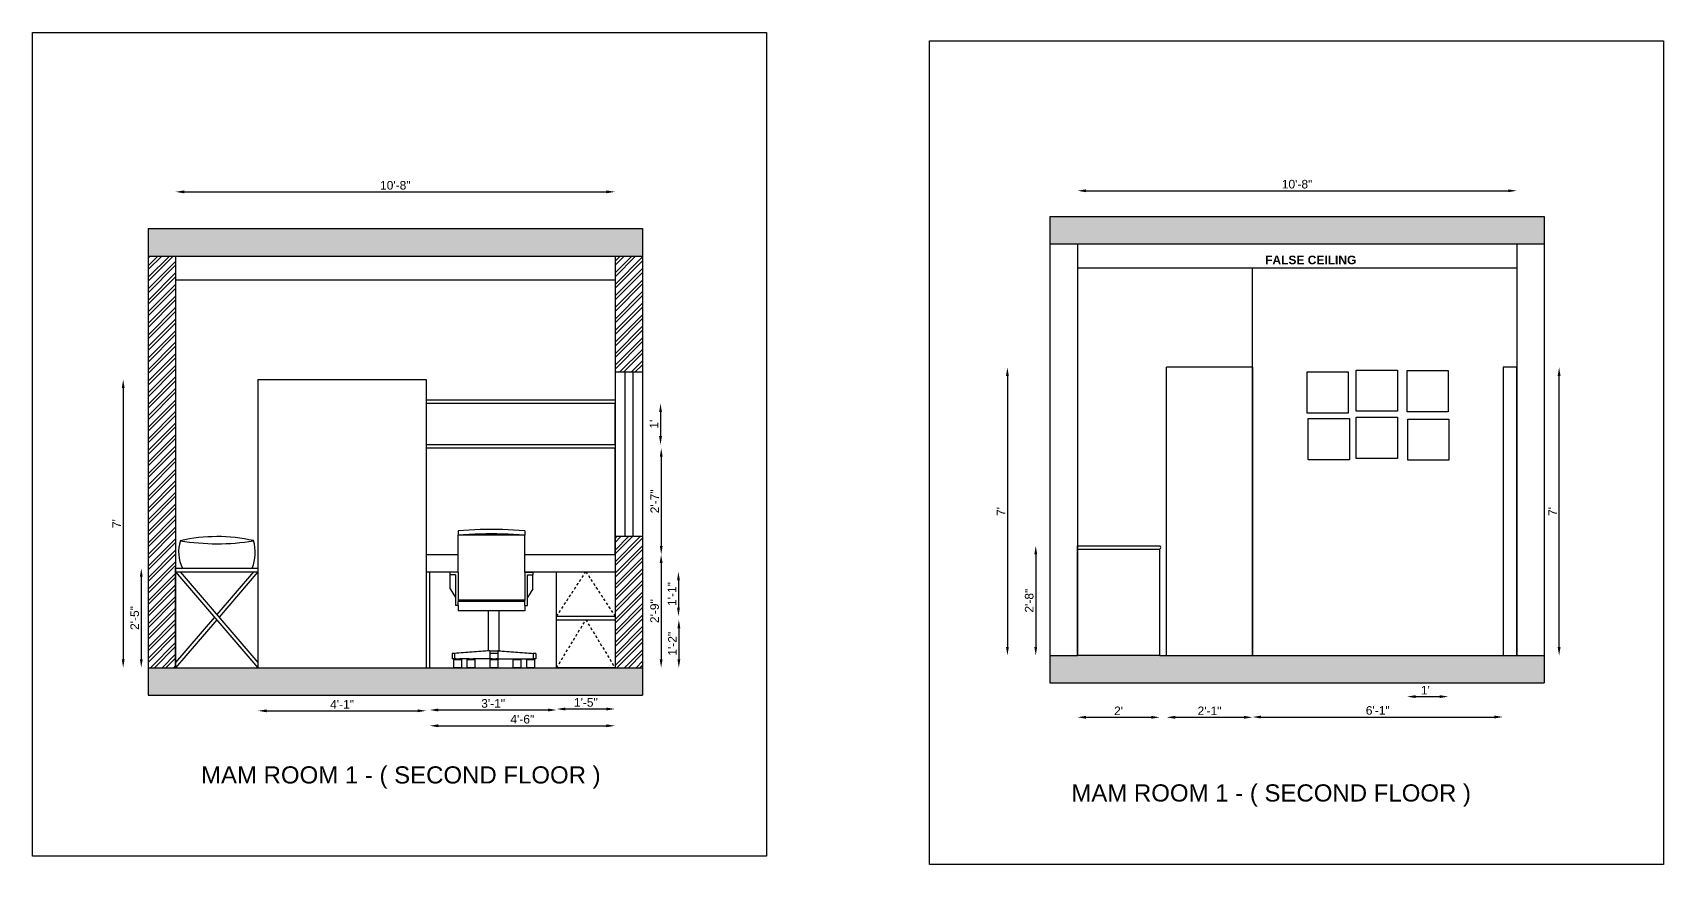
# Model space of a CAD drawing. Header units: feet. Extents: x 2272 to 4893, y 337 to 2916.
# Drawn here: x 3556.7 to 4031.8, y 1191.3 to 1433.8 of the extents above; entities that cross this region are included whole.
import ezdxf

# ---------------------------------------------------------------- set-up
doc = ezdxf.new("R2010")
doc.units = ezdxf.units.FT
doc.linetypes.add('JIS_02_0.7', pattern=[1.35, 0.75, -0.6])
doc.layers.add('Door', color=15, linetype='Continuous')
doc.layers.add('Edges', color=7, linetype='Continuous')
doc.styles.get("Standard").update_dxf_attribs({"font": 'arial.ttf'})
doc.dimstyles.new('ISO-25', dxfattribs={"dimtxt": 2.5, "dimasz": 2.5, "dimexe": 1.25, "dimexo": 0.625, "dimtad": 1, "dimdec": 0, "dimlunit": 4, "dimtxsty": 'Standard', "dimcen": 2.5, "dimse1": 1, "dimse2": 1, "dimadec": 0, "dimazin": 0, "dimtfac": 1, "dimtdec": 0, "dimtmove": 0, "dimatfit": 3, "dimfxl": 1, "dimarcsym": 0})

# ---------------------------------------------------------------- blocks, each defined once
blk = doc.blocks.new('Office Chair bk')
at = {"layer": 'Edges'}
for p, q in [((-22, 51), (-26.1, 50.7)), ((-26.1, 50.7), (-26.1, 47.4)), ((-17.8, 51.3), (-22, 51)), ((-13.6, 51.5), (-17.8, 51.3)), ((-9.5, 51.7), (-13.6, 51.5)), ((-5.3, 51.7), (-9.5, 51.7)), ((-1.1, 51.8), (-5.3, 51.7)), ((3, 51.7), (-1.1, 51.8)), ((7.2, 51.7), (3, 51.7)), ((11.4, 51.5), (7.2, 51.7)), ((15.5, 51.3), (11.4, 51.5)), ((19.7, 51), (15.5, 51.3)), ((23.9, 50.7), (19.7, 51)), ((23.9, 50.7), (23.9, 47.4)), ((-22, 47.7), (-26.1, 47.4)), ((23.9, 47.4), (-26.1, 47.4)), ((-26.1, 19.7), (-26.1, 47.4)), ((-17.8, 48), (-22, 47.7)), ((-13.6, 48.2), (-17.8, 48)), ((-9.5, 48.3), (-13.6, 48.2)), ((-5.3, 48.4), (-9.5, 48.3)), ((-1.1, 48.4), (-5.3, 48.4)), ((3, 48.4), (-1.1, 48.4)), ((7.2, 48.3), (3, 48.4)), ((11.4, 48.2), (7.2, 48.3)), ((15.5, 48), (11.4, 48.2)), ((19.7, 47.7), (15.5, 48)), ((23.9, 47.4), (19.7, 47.7)), ((23.9, 19.7), (23.9, 47.4)), ((-26.1, 19.7), (-32.1, 19.7)), ((-32.1, 17.7), (-32.1, 19.7)), ((-28.1, 17.7), (-32.1, 17.7)), ((-32.1, 7.2), (-32.1, 17.7)), ((-28.1, 17.7), (-28.1, 0.7)), ((-26.1, 19.7), (-26.1, -1.3)), ((23.9, 19.7), (29.9, 19.7)), ((23.9, 19.7), (23.9, -1.3)), ((25.9, 17.7), (29.9, 17.7)), ((25.9, 0.7), (25.9, 17.7)), ((29.9, 19.7), (29.9, 17.7)), ((29.9, 7.2), (29.9, 17.7)), ((-32.1, 7.2), (-28.1, 0.7)), ((-28.1, 0.7), (-28.1, -5.3)), ((29.9, 7.2), (25.9, 0.7)), ((25.9, -5.3), (25.9, 0.7)), ((-26.1, -5.3), (-28.1, -5.3)), ((23.9, -1.3), (-26.1, -1.3)), ((-26.1, -1.3), (-26.1, -2.3)), ((23.9, -2.3), (-26.1, -2.3)), ((-26.1, -5.3), (-26.1, -2.3)), ((-26.1, -5.3), (-26.1, -9.3)), ((-3.3, -9.3), (-26.1, -9.3)), ((-3.3, -39.3), (-3.3, -9.3)), ((4.8, -9.3), (-3.3, -9.3)), ((4.8, -39.3), (4.8, -9.3)), ((23.9, -9.3), (4.8, -9.3)), ((23.9, -2.3), (23.9, -1.3)), ((23.9, -5.3), (23.9, -2.3)), ((23.9, -5.3), (25.9, -5.3)), ((23.9, -5.3), (23.9, -9.3)), ((-4, -39.3), (-30.6, -41.3)), ((-28.8, -41.3), (-30.6, -41.3)), ((-30.6, -41.3), (-30.6, -45.3)), ((-28.8, -45.3), (-30.6, -45.3)), ((-29.2, -45.8), (-27.7, -45.8)), ((-29.2, -51.8), (-29.2, -45.8)), ((-2.2, -39.3), (-28.8, -41.3)), ((-28.8, -41.3), (-28.8, -45.3)), ((-27.7, -45.3), (-28.8, -45.3)), ((-27.7, -45.8), (-27.7, -45.3)), ((-27.7, -45.3), (-24.7, -45.3)), ((-27.7, -45.8), (-24.7, -45.8)), ((-24.7, -45.8), (-24.7, -45.3)), ((-17.9, -45.3), (-24.7, -45.3)), ((-24.7, -45.8), (-23.2, -45.8)), ((-23.2, -51.8), (-23.2, -45.8)), ((-19.4, -45.8), (-17.9, -45.8)), ((-19.4, -51.8), (-19.4, -45.8)), ((-17.9, -45.8), (-17.9, -45.3)), ((-17.9, -45.3), (-14.9, -45.3)), ((-17.9, -45.8), (-14.9, -45.8)), ((-14.9, -45.8), (-14.9, -45.3)), ((-2.2, -45.3), (-14.9, -45.3)), ((-14.9, -45.8), (-13.4, -45.8)), ((-13.4, -51.8), (-13.4, -45.8)), ((-3.3, -39.3), (-4, -39.3)), ((-3.2, -39.3), (-3.3, -39.3)), ((-2.2, -39.3), (-3.1, -39.3)), ((-2.2, -39.3), (-2.2, -41.3)), ((-2.2, -39.3), (3.7, -39.3)), ((3.7, -41.3), (-2.2, -41.3)), ((-2.2, -41.3), (-2.2, -45.3)), ((-0.6, -45.3), (-2.2, -45.3)), ((-2.1, -45.8), (-0.6, -45.8)), ((-2.1, -51.8), (-2.1, -45.8)), ((-0.6, -45.8), (-0.6, -45.3)), ((-0.6, -45.3), (2.4, -45.3)), ((-0.6, -45.8), (2.4, -45.8)), ((2.4, -45.8), (2.4, -45.3)), ((3.7, -45.3), (2.4, -45.3)), ((2.4, -45.8), (3.9, -45.8)), ((3.7, -39.3), (3.7, -41.3)), ((3.7, -39.3), (30.3, -41.3)), ((4.6, -39.3), (3.7, -39.3)), ((3.7, -41.3), (3.7, -45.3)), ((3.7, -45.3), (16.8, -45.3)), ((3.9, -51.8), (3.9, -45.8)), ((4.8, -39.3), (4.7, -39.3)), ((5.5, -39.3), (4.8, -39.3)), ((5.5, -39.3), (32.1, -41.3)), ((15.3, -45.8), (16.8, -45.8)), ((15.3, -51.8), (15.3, -45.8)), ((16.8, -45.8), (16.8, -45.3)), ((16.8, -45.3), (19.8, -45.3)), ((16.8, -45.8), (19.8, -45.8)), ((19.8, -45.8), (19.8, -45.3)), ((19.8, -45.3), (27, -45.3)), ((19.8, -45.8), (21.3, -45.8)), ((21.3, -51.8), (21.3, -45.8)), ((25.5, -45.8), (27, -45.8)), ((25.5, -51.8), (25.5, -45.8)), ((27, -45.8), (27, -45.3)), ((27, -45.3), (30, -45.3)), ((27, -45.8), (30, -45.8)), ((30, -45.8), (30, -45.3)), ((30, -45.3), (30.3, -45.3)), ((30, -45.8), (31.5, -45.8)), ((30.3, -41.3), (30.3, -45.3)), ((32.1, -41.3), (30.3, -41.3)), ((32.1, -45.3), (30.3, -45.3)), ((31.5, -51.8), (31.5, -45.8)), ((32.1, -41.3), (32.1, -45.3)), ((-29.2, -51.8), (-23.2, -51.8)), ((-19.4, -51.8), (-13.4, -51.8)), ((-2.1, -51.8), (3.9, -51.8)), ((15.3, -51.8), (21.3, -51.8)), ((25.5, -51.8), (31.5, -51.8))]:
    blk.add_line(p, q, dxfattribs=at)
blk = doc.blocks.new('*D225')
at = {"layer": 'Defpoints', "color": 0, "transparency": 16777216}
for p in [(3726.38, 1281.64), (3726.38, 1248.64), (3739.82, 1248.64)]:
    blk.add_point(p, dxfattribs=at)
at = {"layer": 'Door', "color": 0, "lineweight": -2, "transparency": 16777216}
blk.add_line((3739.82, 1279.14), (3739.82, 1251.14), dxfattribs=at)
at = {"layer": 'Door', "color": 0, "transparency": 16777216}
for points in [[(3739.4, 1279.14), (3740.24, 1279.14), (3739.82, 1281.64)], [(3739.4, 1251.14), (3740.24, 1251.14), (3739.82, 1248.64)]]:
    blk.add_solid(points, dxfattribs=at)
at = {"layer": 'Door', "color": 0, "transparency": 16777216, "insert": (3737.92, 1265.14), "char_height": 2.5, "attachment_point": 5, "rotation": 90}
blk.add_mtext('2\'-9"', dxfattribs=at)
blk = doc.blocks.new('*D226')
at = {"layer": 'Defpoints', "color": 0, "transparency": 16777216}
for p in [(3726.38, 1276.64), (3726.38, 1263.64), (3744.86, 1263.64)]:
    blk.add_point(p, dxfattribs=at)
at = {"layer": 'Door', "color": 0, "lineweight": -2, "transparency": 16777216}
blk.add_line((3744.86, 1274.14), (3744.86, 1266.14), dxfattribs=at)
at = {"layer": 'Door', "color": 0, "transparency": 16777216}
for points in [[(3744.45, 1274.14), (3745.28, 1274.14), (3744.86, 1276.64)], [(3744.45, 1266.14), (3745.28, 1266.14), (3744.86, 1263.64)]]:
    blk.add_solid(points, dxfattribs=at)
at = {"layer": 'Door', "color": 0, "transparency": 16777216, "insert": (3742.98, 1270.14), "char_height": 2.5, "attachment_point": 5, "rotation": 90}
blk.add_mtext('1\'-1"', dxfattribs=at)
blk = doc.blocks.new('*D227')
at = {"layer": 'Defpoints', "color": 0, "transparency": 16777216}
for p in [(3726.38, 1262.64), (3726.38, 1248.64), (3744.98, 1248.64)]:
    blk.add_point(p, dxfattribs=at)
at = {"layer": 'Door', "color": 0, "lineweight": -2, "transparency": 16777216}
blk.add_line((3744.98, 1260.14), (3744.98, 1251.14), dxfattribs=at)
at = {"layer": 'Door', "color": 0, "transparency": 16777216}
for points in [[(3744.56, 1260.14), (3745.4, 1260.14), (3744.98, 1262.64)], [(3744.56, 1251.14), (3745.4, 1251.14), (3744.98, 1248.64)]]:
    blk.add_solid(points, dxfattribs=at)
at = {"layer": 'Door', "color": 0, "transparency": 16777216, "insert": (3743.1, 1255.64), "char_height": 2.5, "attachment_point": 5, "rotation": 90}
blk.add_mtext('1\'-2"', dxfattribs=at)
blk = doc.blocks.new('*D228')
at = {"layer": 'Defpoints', "color": 0, "transparency": 16777216}
for p in [(3672.38, 1248.64), (3726.38, 1248.64), (3726.38, 1231.73)]:
    blk.add_point(p, dxfattribs=at)
at = {"layer": 'Door', "color": 0, "lineweight": -2, "transparency": 16777216}
blk.add_line((3674.88, 1231.73), (3723.88, 1231.73), dxfattribs=at)
at = {"layer": 'Door', "color": 0, "transparency": 16777216}
for points in [[(3674.88, 1232.15), (3674.88, 1231.31), (3672.38, 1231.73)], [(3723.88, 1232.15), (3723.88, 1231.31), (3726.38, 1231.73)]]:
    blk.add_solid(points, dxfattribs=at)
at = {"layer": 'Door', "color": 0, "transparency": 16777216, "insert": (3699.38, 1233.63), "char_height": 2.5, "attachment_point": 5}
blk.add_mtext('4\'-6"', dxfattribs=at)
blk = doc.blocks.new('*D229')
at = {"layer": 'Defpoints', "color": 0, "transparency": 16777216}
for p in [(3672.38, 1248.64), (3709.38, 1248.64), (3672.38, 1236.32)]:
    blk.add_point(p, dxfattribs=at)
at = {"layer": 'Door', "color": 0, "lineweight": -2, "transparency": 16777216}
blk.add_line((3706.88, 1236.32), (3674.88, 1236.32), dxfattribs=at)
at = {"layer": 'Door', "color": 0, "transparency": 16777216}
for points in [[(3674.88, 1236.74), (3674.88, 1235.91), (3672.38, 1236.32)], [(3706.88, 1236.74), (3706.88, 1235.91), (3709.38, 1236.32)]]:
    blk.add_solid(points, dxfattribs=at)
at = {"layer": 'Door', "color": 0, "transparency": 16777216, "insert": (3690.88, 1238.22), "char_height": 2.5, "attachment_point": 5}
blk.add_mtext('3\'-1"', dxfattribs=at)
blk = doc.blocks.new('*D230')
at = {"layer": 'Defpoints', "color": 0, "transparency": 16777216}
for p in [(3709.38, 1248.64), (3726.38, 1248.64), (3726.38, 1236.62)]:
    blk.add_point(p, dxfattribs=at)
at = {"layer": 'Door', "color": 0, "lineweight": -2, "transparency": 16777216}
blk.add_line((3711.88, 1236.62), (3723.88, 1236.62), dxfattribs=at)
at = {"layer": 'Door', "color": 0, "transparency": 16777216}
for points in [[(3711.88, 1237.04), (3711.88, 1236.21), (3709.38, 1236.62)], [(3723.88, 1237.04), (3723.88, 1236.21), (3726.38, 1236.62)]]:
    blk.add_solid(points, dxfattribs=at)
at = {"layer": 'Door', "color": 0, "transparency": 16777216, "insert": (3717.88, 1238.52), "char_height": 2.5, "attachment_point": 5}
blk.add_mtext('1\'-5"', dxfattribs=at)
blk = doc.blocks.new('*D231')
at = {"layer": 'Defpoints', "color": 0, "transparency": 16777216}
for p in [(3726.38, 1312.64), (3726.38, 1281.64), (3739.84, 1281.64)]:
    blk.add_point(p, dxfattribs=at)
at = {"layer": 'Door', "color": 0, "lineweight": -2, "transparency": 16777216}
blk.add_line((3739.84, 1310.14), (3739.84, 1284.14), dxfattribs=at)
at = {"layer": 'Door', "color": 0, "transparency": 16777216}
for points in [[(3739.43, 1310.14), (3740.26, 1310.14), (3739.84, 1312.64)], [(3739.43, 1284.14), (3740.26, 1284.14), (3739.84, 1281.64)]]:
    blk.add_solid(points, dxfattribs=at)
at = {"layer": 'Door', "color": 0, "transparency": 16777216, "insert": (3737.96, 1297.14), "char_height": 2.5, "attachment_point": 5, "rotation": 90}
blk.add_mtext('2\'-7"', dxfattribs=at)
blk = doc.blocks.new('*D232')
at = {"layer": 'Defpoints', "color": 0, "transparency": 16777216}
for p in [(3726.38, 1325.64), (3726.38, 1313.64), (3739.64, 1313.64)]:
    blk.add_point(p, dxfattribs=at)
at = {"layer": 'Door', "color": 0, "lineweight": -2, "transparency": 16777216}
blk.add_line((3739.64, 1323.14), (3739.64, 1316.14), dxfattribs=at)
at = {"layer": 'Door', "color": 0, "transparency": 16777216}
for points in [[(3739.22, 1323.14), (3740.06, 1323.14), (3739.64, 1325.64)], [(3739.22, 1316.14), (3740.06, 1316.14), (3739.64, 1313.64)]]:
    blk.add_solid(points, dxfattribs=at)
at = {"layer": 'Door', "color": 0, "transparency": 16777216, "insert": (3737.76, 1319.64), "char_height": 2.5, "attachment_point": 5, "rotation": 90}
blk.add_mtext("1'", dxfattribs=at)
blk = doc.blocks.new('*D233')
at = {"layer": 'Defpoints', "color": 0, "transparency": 16777216}
for p in [(3598.38, 1277.64), (3588.38, 1248.64), (3598.38, 1248.64)]:
    blk.add_point(p, dxfattribs=at)
at = {"layer": 'Door', "color": 0, "lineweight": -2, "transparency": 16777216}
blk.add_line((3588.38, 1275.14), (3588.38, 1251.14), dxfattribs=at)
at = {"layer": 'Door', "color": 0, "transparency": 16777216}
for points in [[(3587.97, 1275.14), (3588.8, 1275.14), (3588.38, 1277.64)], [(3587.97, 1251.14), (3588.8, 1251.14), (3588.38, 1248.64)]]:
    blk.add_solid(points, dxfattribs=at)
at = {"layer": 'Door', "color": 0, "transparency": 16777216, "insert": (3586.48, 1263.14), "char_height": 2.5, "attachment_point": 5, "rotation": 90}
blk.add_mtext('2\'-5"', dxfattribs=at)
blk = doc.blocks.new('*D234')
at = {"layer": 'Defpoints', "color": 0, "transparency": 16777216}
for p in [(3622.38, 1332.64), (3583.12, 1248.64), (3622.38, 1248.64)]:
    blk.add_point(p, dxfattribs=at)
at = {"layer": 'Door', "color": 0, "lineweight": -2, "transparency": 16777216}
blk.add_line((3583.12, 1330.14), (3583.12, 1251.14), dxfattribs=at)
at = {"layer": 'Door', "color": 0, "transparency": 16777216}
for points in [[(3582.7, 1330.14), (3583.54, 1330.14), (3583.12, 1332.64)], [(3582.7, 1251.14), (3583.54, 1251.14), (3583.12, 1248.64)]]:
    blk.add_solid(points, dxfattribs=at)
at = {"layer": 'Door', "color": 0, "transparency": 16777216, "insert": (3581.25, 1290.64), "char_height": 2.5, "attachment_point": 5, "rotation": 90}
blk.add_mtext("7'", dxfattribs=at)
blk = doc.blocks.new('*D235')
at = {"layer": 'Defpoints', "color": 0, "transparency": 16777216}
for p in [(3622.38, 1332.64), (3671.38, 1332.64), (3671.38, 1236.09)]:
    blk.add_point(p, dxfattribs=at)
at = {"layer": 'Door', "color": 0, "lineweight": -2, "transparency": 16777216}
blk.add_line((3624.88, 1236.09), (3668.88, 1236.09), dxfattribs=at)
at = {"layer": 'Door', "color": 0, "transparency": 16777216}
for points in [[(3624.88, 1236.5), (3624.88, 1235.67), (3622.38, 1236.09)], [(3668.88, 1236.5), (3668.88, 1235.67), (3671.38, 1236.09)]]:
    blk.add_solid(points, dxfattribs=at)
at = {"layer": 'Door', "color": 0, "transparency": 16777216, "insert": (3646.88, 1237.97), "char_height": 2.5, "attachment_point": 5}
blk.add_mtext('4\'-1"', dxfattribs=at)
blk = doc.blocks.new('*D264')
at = {"color": 0, "lineweight": -2, "transparency": 16777216}
blk.add_line((3600.88, 1387.35), (3723.88, 1387.35), dxfattribs=at)
at = {"color": 0, "transparency": 16777216}
for points in [[(3600.88, 1387.77), (3600.88, 1386.93), (3598.38, 1387.35)], [(3723.88, 1387.77), (3723.88, 1386.93), (3726.38, 1387.35)]]:
    blk.add_solid(points, dxfattribs=at)
at = {"layer": 'Defpoints', "color": 0, "transparency": 16777216}
for p in [(3726.38, 1387.35), (3598.38, 1368.64), (3726.38, 1368.64)]:
    blk.add_point(p, dxfattribs=at)
at = {"color": 0, "transparency": 16777216, "insert": (3662.38, 1389.25), "char_height": 2.5, "attachment_point": 5}
blk.add_mtext('10\'-8"', dxfattribs=at)
blk = doc.blocks.new('*D328')
at = {"layer": 'Defpoints', "color": 0, "transparency": 16777216}
for p in [(3989.06, 1336.2), (4001.39, 1336.2), (3989.06, 1252.2)]:
    blk.add_point(p, dxfattribs=at)
at = {"layer": 'Door', "color": 0, "lineweight": -2, "transparency": 16777216}
blk.add_line((4001.39, 1254.7), (4001.39, 1333.7), dxfattribs=at)
at = {"layer": 'Door', "color": 0, "transparency": 16777216}
for points in [[(4000.97, 1333.7), (4001.81, 1333.7), (4001.39, 1336.2)], [(4000.97, 1254.7), (4001.81, 1254.7), (4001.39, 1252.2)]]:
    blk.add_solid(points, dxfattribs=at)
at = {"layer": 'Door', "color": 0, "transparency": 16777216, "insert": (3999.51, 1294.2), "char_height": 2.5, "attachment_point": 5, "rotation": 90}
blk.add_mtext("7'", dxfattribs=at)
blk = doc.blocks.new('*D329')
at = {"layer": 'Defpoints', "color": 0, "transparency": 16777216}
for p in [(3957.12, 1323.23), (3969.12, 1323.23), (3969.12, 1240.23)]:
    blk.add_point(p, dxfattribs=at)
at = {"layer": 'Door', "color": 0, "lineweight": -2, "transparency": 16777216}
blk.add_line((3959.62, 1240.23), (3966.62, 1240.23), dxfattribs=at)
at = {"layer": 'Door', "color": 0, "transparency": 16777216}
for points in [[(3959.62, 1240.65), (3959.62, 1239.81), (3957.12, 1240.23)], [(3966.62, 1240.65), (3966.62, 1239.81), (3969.12, 1240.23)]]:
    blk.add_solid(points, dxfattribs=at)
at = {"layer": 'Door', "color": 0, "transparency": 16777216, "insert": (3962.42, 1242.11), "char_height": 2.5, "attachment_point": 5}
blk.add_mtext("1'", dxfattribs=at)
blk = doc.blocks.new('*D330')
at = {"layer": 'Defpoints', "color": 0, "transparency": 16777216}
for p in [(3912.06, 1252.2), (3985.06, 1252.2), (3985.06, 1234.28)]:
    blk.add_point(p, dxfattribs=at)
at = {"layer": 'Door', "color": 0, "lineweight": -2, "transparency": 16777216}
blk.add_line((3914.56, 1234.28), (3982.56, 1234.28), dxfattribs=at)
at = {"layer": 'Door', "color": 0, "transparency": 16777216}
for points in [[(3914.56, 1234.7), (3914.56, 1233.87), (3912.06, 1234.28)], [(3982.56, 1234.7), (3982.56, 1233.87), (3985.06, 1234.28)]]:
    blk.add_solid(points, dxfattribs=at)
at = {"layer": 'Door', "color": 0, "transparency": 16777216, "insert": (3948.56, 1236.18), "char_height": 2.5, "attachment_point": 5}
blk.add_mtext('6\'-1"', dxfattribs=at)
blk = doc.blocks.new('*D331')
at = {"layer": 'Defpoints', "color": 0, "transparency": 16777216}
for p in [(3887.06, 1252.2), (3912.06, 1252.2), (3912.06, 1234.2)]:
    blk.add_point(p, dxfattribs=at)
at = {"layer": 'Door', "color": 0, "lineweight": -2, "transparency": 16777216}
blk.add_line((3889.56, 1234.2), (3909.56, 1234.2), dxfattribs=at)
at = {"layer": 'Door', "color": 0, "transparency": 16777216}
for points in [[(3889.56, 1234.62), (3889.56, 1233.78), (3887.06, 1234.2)], [(3909.56, 1234.62), (3909.56, 1233.78), (3912.06, 1234.2)]]:
    blk.add_solid(points, dxfattribs=at)
at = {"layer": 'Door', "color": 0, "transparency": 16777216, "insert": (3899.56, 1236.08), "char_height": 2.5, "attachment_point": 5}
blk.add_mtext('2\'-1"', dxfattribs=at)
blk = doc.blocks.new('*D332')
at = {"layer": 'Defpoints', "color": 0, "transparency": 16777216}
for p in [(3861.06, 1252.2), (3885.06, 1252.2), (3885.06, 1234.2)]:
    blk.add_point(p, dxfattribs=at)
at = {"layer": 'Door', "color": 0, "lineweight": -2, "transparency": 16777216}
blk.add_line((3863.56, 1234.2), (3882.56, 1234.2), dxfattribs=at)
at = {"layer": 'Door', "color": 0, "transparency": 16777216}
for points in [[(3863.56, 1234.62), (3863.56, 1233.78), (3861.06, 1234.2)], [(3882.56, 1234.62), (3882.56, 1233.78), (3885.06, 1234.2)]]:
    blk.add_solid(points, dxfattribs=at)
at = {"layer": 'Door', "color": 0, "transparency": 16777216, "insert": (3873.06, 1236.08), "char_height": 2.5, "attachment_point": 5}
blk.add_mtext("2'", dxfattribs=at)
blk = doc.blocks.new('*D333')
at = {"layer": 'Defpoints', "color": 0, "transparency": 16777216}
for p in [(3861.06, 1284.2), (3848.94, 1252.2), (3885.06, 1252.2)]:
    blk.add_point(p, dxfattribs=at)
at = {"layer": 'Door', "color": 0, "lineweight": -2, "transparency": 16777216}
blk.add_line((3848.94, 1281.7), (3848.94, 1254.7), dxfattribs=at)
at = {"layer": 'Door', "color": 0, "transparency": 16777216}
for points in [[(3848.52, 1281.7), (3849.35, 1281.7), (3848.94, 1284.2)], [(3848.52, 1254.7), (3849.35, 1254.7), (3848.94, 1252.2)]]:
    blk.add_solid(points, dxfattribs=at)
at = {"layer": 'Door', "color": 0, "transparency": 16777216, "insert": (3847.04, 1268.2), "char_height": 2.5, "attachment_point": 5, "rotation": 90}
blk.add_mtext('2\'-8"', dxfattribs=at)
blk = doc.blocks.new('*D334')
at = {"color": 0, "lineweight": -2, "transparency": 16777216}
blk.add_line((3863.56, 1387.67), (3986.56, 1387.67), dxfattribs=at)
at = {"color": 0, "transparency": 16777216}
for points in [[(3863.56, 1388.08), (3863.56, 1387.25), (3861.06, 1387.67)], [(3986.56, 1388.08), (3986.56, 1387.25), (3989.06, 1387.67)]]:
    blk.add_solid(points, dxfattribs=at)
at = {"layer": 'Defpoints', "color": 0, "transparency": 16777216}
for p in [(3989.06, 1387.67), (3861.06, 1365.14), (3989.06, 1365.14)]:
    blk.add_point(p, dxfattribs=at)
at = {"color": 0, "transparency": 16777216, "insert": (3925.06, 1389.57), "char_height": 2.5, "attachment_point": 5}
blk.add_mtext('10\'-8"', dxfattribs=at)
blk = doc.blocks.new('*D335')
at = {"color": 0, "lineweight": -2, "transparency": 16777216}
blk.add_line((3840.68, 1333.7), (3840.68, 1254.7), dxfattribs=at)
at = {"color": 0, "transparency": 16777216}
for points in [[(3840.27, 1333.7), (3841.1, 1333.7), (3840.68, 1336.2)], [(3840.27, 1254.7), (3841.1, 1254.7), (3840.68, 1252.2)]]:
    blk.add_solid(points, dxfattribs=at)
at = {"layer": 'Defpoints', "color": 0, "transparency": 16777216}
for p in [(3887.06, 1336.2), (3840.68, 1252.2), (3885.06, 1252.2)]:
    blk.add_point(p, dxfattribs=at)
at = {"color": 0, "transparency": 16777216, "insert": (3838.81, 1294.2), "char_height": 2.5, "attachment_point": 5, "rotation": 90}
blk.add_mtext("7'", dxfattribs=at)

msp = doc.modelspace()

# ---------------------------------------------------------------- hatches: boundary and pattern name
at = {"true_color": 0x105689}
h = msp.add_hatch(dxfattribs=at)
h.set_pattern_fill('AR-CONC', color=146, scale=0.04)
h.set_pattern_definition([(50, (2218.5027, 545.297), (7.287387, -0.637563), [0.762, -8.382]), (355, (2218.503, 545.297), (-1.409737, 7.642274), [0.6096, -6.705623]), (100.45144, (2219.11, 545.2436), (5.87765, 7.00471), [0.6476, -7.12361]), (46.1842, (2218.503, 547.329), (10.84316, -1.681693), [1.143, -12.573]), (96.63556, (2219.406, 547.189), (9.496165, 9.897045), [0.9714, -10.685424]), (351.18415, (2218.503, 547.329), (9.496165, 9.897045), [0.9144, -10.05839]), (21, (2219.5187, 546.821), (6.064576, -4.090608), [0.762, -8.382]), (326, (2219.519, 546.821), (2.47208, 7.36752), [0.6096, -6.7056]), (71.45144, (2220.024, 546.48), (8.536657, 3.27691), [0.6476, -7.123598]), (37.5, (2218.5027, 545.2968), (0.123544, 3.3822016), [0, -6.62432, 0, -6.8072, 0, -6.731]), (7.5, (2218.5027, 545.2968), (2.6727865, 4.007223), [0, -3.88112, 0, -6.47192, 0, -2.5654]), (327.5, (2216.237, 545.2968), (5.4236238, -0.2291498), [0, -2.54, 0, -7.9248, 0, -10.5156]), (317.5, (2215.221, 545.297), (5.925167, 1.01706), [0, -3.302, 0, -5.26288, 0, -7.4676])])
h.paths.add_polyline_path([(3853.058, 1380.203), (3853.058, 1372.203), (3997.058, 1372.203), (3997.058, 1380.203)])
h.paths.add_polyline_path([(3997.058, 1244.203), (3997.058, 1252.203), (3885.058, 1252.203), (3861.058, 1252.203), (3853.058, 1252.203), (3853.058, 1244.203)])
at = {"layer": 'Door', "true_color": 0xadddf7}
h = msp.add_hatch(dxfattribs=at)
h.set_pattern_fill('AR-CONC', color=141, scale=0.04)
h.set_pattern_definition([(50, (-1882.345, 698.6524), (7.287387, -0.6375634), [0.762, -8.382]), (355, (-1882.345, 698.6524), (-1.409737, 7.642274), [0.6096, -6.705623]), (100.45144, (-1881.7376, 698.599), (5.87765, 7.00471), [0.6476, -7.12361]), (46.1842, (-1882.345, 700.684), (10.843162, -1.681693), [1.143, -12.573]), (96.63556, (-1881.441, 700.544), (9.496165, 9.897045), [0.9714, -10.685424]), (351.18415, (-1882.345, 700.684), (9.496165, 9.897045), [0.914399, -10.05839]), (21, (-1881.329, 700.1764), (6.0645757, -4.090608), [0.762, -8.382]), (326, (-1881.329, 700.1764), (2.472081, 7.367519), [0.6096, -6.7056]), (71.45144, (-1880.8235, 699.8355), (8.536657, 3.276911), [0.6476, -7.1235975]), (37.5, (-1882.345, 698.6524), (0.1235441, 3.3822016), [0, -6.62432, 0, -6.8072, 0, -6.731]), (7.5, (-1882.345, 698.6524), (2.6727865, 4.007223), [0, -3.88112, 0, -6.47192, 0, -2.5654]), (327.5, (-1884.6106, 698.6524), (5.4236238, -0.2291498), [0, -2.54, 0, -7.9248, 0, -10.5156]), (317.5, (-1885.6266, 698.6524), (5.9251673, 1.0170596), [0, -3.302, 0, -5.26288, 0, -7.4676])])
h.paths.add_polyline_path([(3734.38, 1368.64), (3734.38, 1376.64), (3590.38, 1376.64), (3590.38, 1368.64)])
h.paths.add_polyline_path([(3590.38, 1248.64), (3590.38, 1240.64), (3734.38, 1240.64), (3734.38, 1248.64)])
at = {"layer": 'Door', "true_color": 0x105689}
h = msp.add_hatch(dxfattribs=at)
h.set_pattern_fill('ANSI32', color=146, scale=0.25)
h.set_pattern_definition([(45, (-1882.345, 698.6524), (-1.683798, 1.683798), []), (45, (-1881.2224, 698.6524), (-1.683798, 1.683798), [])])
h.paths.add_polyline_path([(3598.38, 1368.64), (3590.38, 1368.64), (3590.38, 1248.64), (3598.38, 1248.64)])
h.paths.add_polyline_path([(3734.38, 1368.64), (3726.38, 1368.64), (3726.38, 1334.853), (3734.38, 1334.853)])
h.paths.add_polyline_path([(3726.38, 1248.64), (3734.38, 1248.64), (3734.38, 1286.853), (3726.38, 1286.853)])

# ---------------------------------------------------------------- linework, layer by layer
at = {"color": 114, "true_color": 0x139b48}
msp.add_line((3726.38, 1361.64), (3598.38, 1361.64), dxfattribs=at)
at = {"color": 30, "true_color": 0xf26722}
for p, q in [((3861.058, 1252.203), (3861.058, 1284.203)), ((3861.058, 1284.203), (3885.058, 1284.203)), ((3861.058, 1283.203), (3885.058, 1283.203))]:
    msp.add_line(p, q, dxfattribs=at)
at = {"color": 217, "linetype": 'JIS_02_0.7', "true_color": 0x93278f}
for p, q in [((3709.38, 1263.64), (3717.88, 1276.64)), ((3717.88, 1276.64), (3726.38, 1263.64)), ((3709.38, 1248.64), (3717.88, 1262.64)), ((3717.88, 1262.64), (3726.38, 1248.64))]:
    msp.add_line(p, q, dxfattribs=at)
at = {"color": 4}
msp.add_line((3622.38, 1248.64), (3646.38, 1248.64), dxfattribs=at)
for points in [[(3556.731, 1433.767), (3770.506, 1433.767), (3770.506, 1193.748), (3556.731, 1193.748)], [(3817.989, 1431.342), (4031.764, 1431.342), (4031.764, 1191.323), (3817.989, 1191.323)]]:
    msp.add_lwpolyline(points, close=True)
at = {"color": 30, "true_color": 0xf26722}
msp.add_arc((3884.782, 1283.703), 0.571, 298.88875, 61.11125, dxfattribs=at)
at = {"layer": 'Door', "color": 146, "true_color": 0x105689}
for p, q in [((3853.058, 1380.203), (3853.058, 1244.203)), ((3853.058, 1380.203), (3997.058, 1380.203)), ((3997.058, 1380.203), (3997.058, 1244.203)), ((3590.38, 1376.64), (3590.38, 1240.64)), ((3590.38, 1376.64), (3734.38, 1376.64)), ((3734.38, 1376.64), (3734.38, 1240.64)), ((3590.38, 1368.64), (3734.38, 1368.64)), ((3598.38, 1368.64), (3598.38, 1248.64)), ((3726.38, 1368.64), (3726.38, 1248.64)), ((3853.058, 1372.203), (3997.058, 1372.203)), ((3861.058, 1372.203), (3861.058, 1252.203)), ((3989.058, 1372.203), (3989.058, 1252.203)), ((3989.058, 1365.145), (3861.058, 1365.145)), ((3912.058, 1252.203), (3912.058, 1365.145)), ((3726.38, 1313.64), (3726.38, 1325.64)), ((3726.38, 1281.64), (3726.38, 1312.64)), ((3598.38, 1248.64), (3598.38, 1277.64)), ((3853.058, 1252.203), (3861.058, 1252.203)), ((3885.058, 1252.203), (3997.058, 1252.203)), ((3885.058, 1252.203), (3887.058, 1252.203)), ((3887.058, 1252.203), (3912.058, 1252.203)), ((3590.38, 1248.64), (3734.38, 1248.64)), ((3726.38, 1248.64), (3709.38, 1248.64)), ((3590.38, 1240.64), (3734.38, 1240.64)), ((3853.058, 1244.203), (3997.058, 1244.203))]:
    msp.add_line(p, q, dxfattribs=at)
at = {"layer": 'Door', "color": 141, "true_color": 0xadddf7}
for p, q in [((3726.38, 1334.853), (3734.38, 1334.853)), ((3726.38, 1334.853), (3726.38, 1286.853)), ((3729.324, 1286.853), (3729.324, 1334.853)), ((3731.634, 1286.853), (3731.634, 1334.853)), ((3734.38, 1334.853), (3734.38, 1286.853)), ((3734.38, 1286.853), (3726.38, 1286.853))]:
    msp.add_line(p, q, dxfattribs=at)
at = {"layer": 'Door', "color": 217, "true_color": 0x93278f}
for p, q in [((3887.058, 1252.203), (3887.058, 1336.203)), ((3912.058, 1336.203), (3887.058, 1336.203)), ((3912.058, 1336.203), (3912.058, 1252.203)), ((3622.38, 1332.64), (3622.38, 1248.64)), ((3622.38, 1332.64), (3671.38, 1332.64)), ((3671.38, 1332.64), (3671.38, 1281.64))]:
    msp.add_line(p, q, dxfattribs=at)
at = {"layer": 'Door', "color": 215, "true_color": 0xa953a0}
for p, q in [((3989.058, 1336.203), (3985.058, 1336.203)), ((3985.058, 1336.203), (3985.058, 1252.203)), ((3989.058, 1252.203), (3989.058, 1336.203))]:
    msp.add_line(p, q, dxfattribs=at)
at = {"layer": 'Door', "color": 2, "true_color": 0xf1eb1f}
for p, q in [((3726.38, 1326.64), (3671.38, 1326.64)), ((3726.38, 1325.64), (3671.38, 1325.64)), ((3726.38, 1313.64), (3671.38, 1313.64)), ((3726.38, 1312.64), (3671.38, 1312.64)), ((3671.38, 1281.64), (3680.654, 1281.64)), ((3671.38, 1281.64), (3671.38, 1248.64)), ((3700.073, 1281.64), (3726.38, 1281.64)), ((3671.38, 1276.64), (3680.654, 1276.64)), ((3672.38, 1276.64), (3672.38, 1248.64)), ((3700.073, 1276.64), (3726.38, 1276.64)), ((3709.38, 1248.64), (3709.38, 1276.64)), ((3709.38, 1263.64), (3726.38, 1263.64)), ((3709.38, 1262.64), (3726.38, 1262.64))]:
    msp.add_line(p, q, dxfattribs=at)
at = {"layer": 'Door', "color": 32, "true_color": 0xcd6928}
msp.add_line((3885.058, 1252.203), (3885.058, 1283.203), dxfattribs=at)
at = {"layer": 'Door', "color": 30, "true_color": 0xf26722}
for p, q in [((3598.38, 1277.64), (3622.38, 1277.64)), ((3598.38, 1276.64), (3622.38, 1276.64)), ((3598.38, 1276.64), (3622.38, 1248.64)), ((3599.697, 1276.64), (3622.38, 1250.176)), ((3621.063, 1276.64), (3610.38, 1264.176)), ((3622.38, 1276.64), (3611.038, 1263.408)), ((3609.721, 1263.408), (3598.38, 1250.176)), ((3610.38, 1262.64), (3598.38, 1248.64)), ((3885.058, 1252.203), (3861.058, 1252.203))]:
    msp.add_line(p, q, dxfattribs=at)
at = {"layer": 'Door', "color": 2, "true_color": 0xf1eb1f}
for points in [[(3939.966, 1334.886), (3939.966, 1322.886), (3927.966, 1322.886), (3927.966, 1334.886)], [(3954.279, 1335.409), (3954.279, 1323.409), (3942.279, 1323.409), (3942.279, 1335.409)], [(3969.116, 1335.235), (3969.116, 1323.235), (3957.116, 1323.235), (3957.116, 1335.235)], [(3940.315, 1321.282), (3940.315, 1309.282), (3928.315, 1309.282), (3928.315, 1321.282)], [(3954.279, 1321.631), (3954.279, 1309.631), (3942.279, 1309.631), (3942.279, 1321.631)], [(3969.29, 1321.108), (3969.29, 1309.108), (3957.29, 1309.108), (3957.29, 1321.108)]]:
    msp.add_lwpolyline(points, close=True, dxfattribs=at)
at = {"layer": 'Door', "color": 30, "true_color": 0xf26722}
for centre, radius, start, end in [((3609.895, 1282.456), 10.637, 162.28378, 207.03493), ((3610.49, 1354.12), 69.328, 261.08235, 278.7922), ((3610.49, 1238.59), 48.277, 77.35271, 102.85172), ((3609.427, 1282.157), 12.159, 338.09494, 16.91803)]:
    msp.add_arc(centre, radius, start, end, dxfattribs=at)

# ---------------------------------------------------------------- block references
at = {"xscale": 0.3883863595909604, "yscale": 0.3883863595909604, "zscale": 0.3883863595909604}
msp.add_blockref('Office Chair bk', (3690.804, 1268.855), dxfattribs=at)

# ---------------------------------------------------------------- texts
at = {"color": 114, "true_color": 0x139b48, "insert": (3915.744, 1368.751), "char_height": 2.5, "attachment_point": 1}
msp.add_mtext_dynamic_manual_height_columns('{\\fArial|b1|i0|c0|p34;\\C2;\\c2092017;FALSE CEILING }', width=39.0499, gutter_width=12.5, heights=[0], dxfattribs=at)
at = {"color": 4, "char_height": 5, "attachment_point": 1}
for insert in [(3605.786, 1219.908), (3859.311, 1214.653)]:
    msp.add_mtext_dynamic_manual_height_columns('MAM ROOM 1 - ( SECOND FLOOR )', width=304.81577, gutter_width=25, heights=[0], dxfattribs=dict(at, insert=insert))

# ---------------------------------------------------------------- dimensions: what is measured, and where the dimension line sits
at = {"color": 114, "true_color": 0x139b48}
for base, p1, p2, picture, middle in [((3726.38, 1387.352), (3598.38, 1368.64), (3726.38, 1368.64), '*D264', (3662.38, 1389.253)), ((3989.058, 1387.668), (3861.058, 1365.145), (3989.058, 1365.145), '*D334', (3925.058, 1389.569))]:
    dim = msp.add_linear_dim(base=base, p1=p1, p2=p2, dimstyle='ISO-25', dxfattribs=at)
    dim.commit()
    dim.dimension.update_dxf_attribs({"geometry": picture, "text_midpoint": middle})
dim = msp.add_linear_dim(base=(3840.684, 1252.203), p1=(3887.058, 1336.203), p2=(3885.058, 1252.203), angle=90, dimstyle='ISO-25', dxfattribs=at)
dim.commit()
dim.dimension.update_dxf_attribs({"geometry": '*D335', "text_midpoint": (3838.809, 1294.203)})
at = {"layer": 'Door', "color": 114, "true_color": 0x139b48}
for base, p1, p2, picture, middle in [((4001.388, 1336.203), (3989.058, 1252.203), (3989.058, 1336.203), '*D328', (3999.513, 1294.203)), ((3583.121, 1248.64), (3622.38, 1332.64), (3622.38, 1248.64), '*D234', (3581.246, 1290.64)), ((3739.642, 1313.64), (3726.38, 1325.64), (3726.38, 1313.64), '*D232', (3737.761, 1319.64)), ((3739.844, 1281.64), (3726.38, 1312.64), (3726.38, 1281.64), '*D231', (3737.964, 1297.14)), ((3848.937, 1252.203), (3861.058, 1284.203), (3885.058, 1252.203), '*D333', (3847.036, 1268.203)), ((3739.821, 1248.64), (3726.38, 1281.64), (3726.38, 1248.64), '*D225', (3737.92, 1265.14)), ((3588.385, 1248.64), (3598.38, 1277.64), (3598.38, 1248.64), '*D233', (3586.483, 1263.14)), ((3744.862, 1263.64), (3726.38, 1276.64), (3726.38, 1263.64), '*D226', (3742.982, 1270.14)), ((3744.979, 1248.64), (3726.38, 1262.64), (3726.38, 1248.64), '*D227', (3743.099, 1255.64))]:
    dim = msp.add_linear_dim(base=base, p1=p1, p2=p2, angle=90, dimstyle='ISO-25', dxfattribs=at)
    dim.commit()
    dim.dimension.update_dxf_attribs({"geometry": picture, "text_midpoint": middle})
for base, p1, p2, picture, middle in [((3671.38, 1236.086), (3622.38, 1332.64), (3671.38, 1332.64), '*D235', (3646.88, 1237.966)), ((3885.058, 1234.2), (3861.058, 1252.203), (3885.058, 1252.203), '*D332', (3873.058, 1236.08)), ((3912.058, 1234.2), (3887.058, 1252.203), (3912.058, 1252.203), '*D331', (3899.558, 1236.08)), ((3985.058, 1234.283), (3912.058, 1252.203), (3985.058, 1252.203), '*D330', (3948.558, 1236.184)), ((3672.38, 1236.323), (3709.38, 1248.64), (3672.38, 1248.64), '*D229', (3690.88, 1238.225)), ((3726.38, 1236.622), (3709.38, 1248.64), (3726.38, 1248.64), '*D230', (3717.88, 1238.524))]:
    dim = msp.add_linear_dim(base=base, p1=p1, p2=p2, dimstyle='ISO-25', dxfattribs=at)
    dim.commit()
    dim.dimension.update_dxf_attribs({"geometry": picture, "text_midpoint": middle})
for base, p1, p2, picture, middle in [((3969.116, 1240.231), (3957.116, 1323.235), (3969.116, 1323.235), '*D329', (3962.421, 1240.231)), ((3726.38, 1231.729), (3672.38, 1248.64), (3726.38, 1248.64), '*D228', (3699.38, 1231.729))]:
    dim = msp.add_linear_dim(base=base, p1=p1, p2=p2, dimstyle='ISO-25', dxfattribs=at)
    dim.commit()
    dim.dimension.update_dxf_attribs({"geometry": picture, "text_midpoint": middle, "dimtype": 160})

doc.saveas('drawing.dxf')
